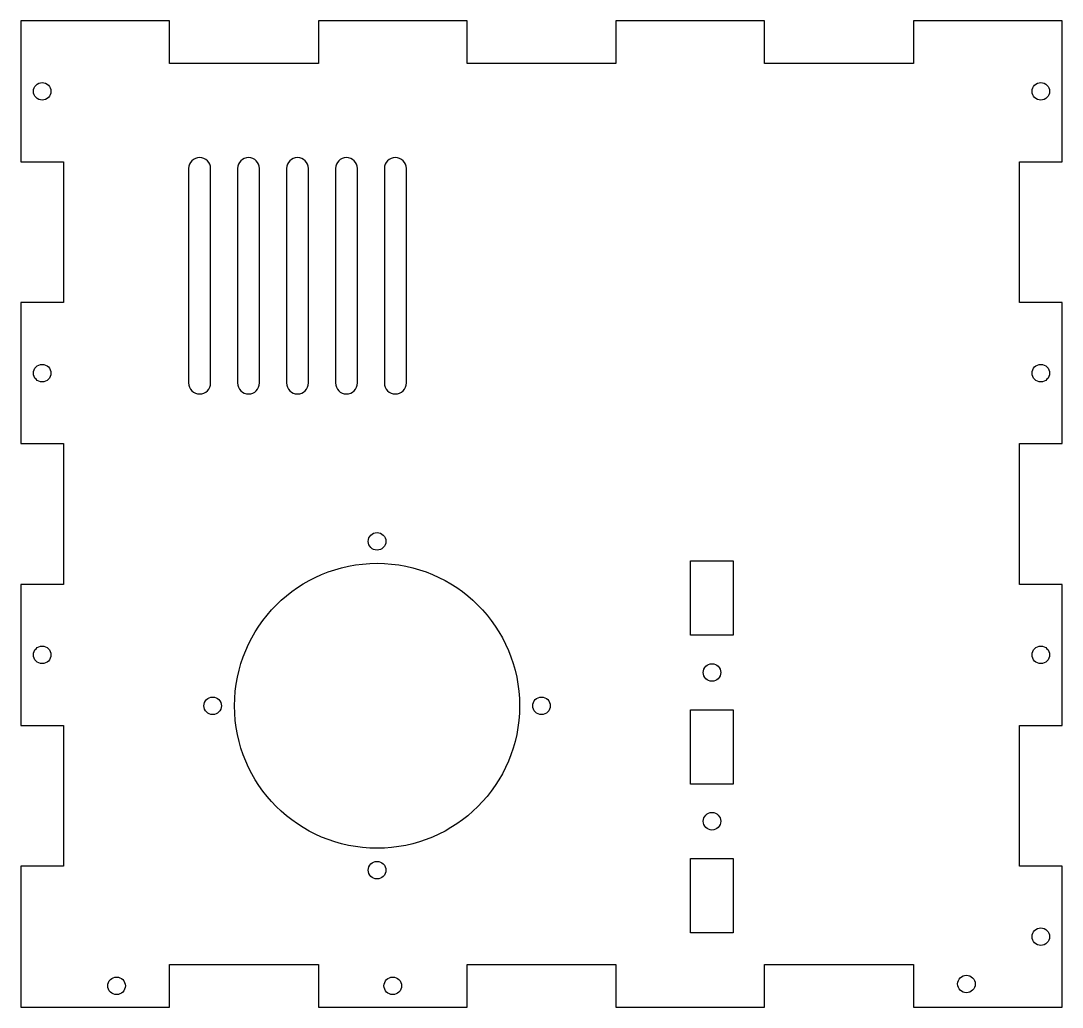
# Model space of a CAD drawing. Header units: millimetres. Extents: x -95 to 95, y -90 to 90.
import ezdxf

# ---------------------------------------------------------------- set-up
doc = ezdxf.new("R2010")
doc.units = ezdxf.units.MM
doc.layers.get('0').update_dxf_attribs({"linetype": 'CONTINUOUS'})

msp = doc.modelspace()

# ---------------------------------------------------------------- linework, layer by layer
for points in [[(40.71, -90), (40.71, -82.2), (67.86, -82.2), (67.86, -90), (95, -90), (95, -64.29), (87.2, -64.29), (87.2, -38.57), (95, -38.57), (95, -12.86), (87.2, -12.86), (87.2, 12.86), (95, 12.86), (95, 38.57), (87.2, 38.57), (87.2, 64.29), (95, 64.29), (95, 90), (67.86, 90), (67.86, 82.2), (40.71, 82.2), (40.71, 90), (13.57, 90), (13.57, 82.2), (-13.57, 82.2), (-13.57, 90), (-40.71, 90), (-40.71, 82.2), (-67.86, 82.2), (-67.86, 90), (-95, 90), (-95, 64.29), (-87.2, 64.29), (-87.2, 38.57), (-95, 38.57), (-95, 12.86), (-87.2, 12.86), (-87.2, -12.86), (-95, -12.86), (-95, -38.57), (-87.2, -38.57), (-87.2, -64.29), (-95, -64.29), (-95, -90), (-67.86, -90), (-67.86, -82.2), (-40.71, -82.2), (-40.71, -90), (-13.57, -90), (-13.57, -82.2), (13.57, -82.2), (13.57, -90)], [(35, -22.14), (27.2, -22.14), (27.2, -8.57), (35, -8.57)], [(35, -49.29), (27.2, -49.29), (27.2, -35.71), (35, -35.71)], [(35, -76.43), (27.2, -76.43), (27.2, -62.86), (35, -62.86)]]:
    msp.add_lwpolyline(points, close=True)
for points in [[(-64.38, 63.05), (-64.38, 23.91, 1), (-60.38, 23.91), (-60.38, 63.05, 1)], [(-55.45, 63.05), (-55.45, 23.91, 1), (-51.45, 23.91), (-51.45, 63.05, 1)], [(-46.52, 63.05), (-46.52, 23.91, 1), (-42.52, 23.91), (-42.52, 63.05, 1)], [(-37.59, 63.05), (-37.59, 23.91, 1), (-33.59, 23.91), (-33.59, 63.05, 1)], [(-28.66, 63.05), (-28.66, 23.91, 1), (-24.66, 23.91), (-24.66, 63.05, 1)]]:
    msp.add_lwpolyline(points, format="xyb", close=True)
for centre, radius in [((-91.1, 77.14), 1.6), ((91.1, 77.14), 1.6), ((-91.1, 25.71), 1.6), ((91.1, 25.71), 1.6), ((-30, -5), 1.6), ((-30, -35), 26), ((-91.1, -25.71), 1.6), ((91.1, -25.71), 1.6), ((31.1, -28.93), 1.6), ((-60, -35), 1.6), ((0, -35), 1.6), ((31.1, -56.07), 1.6), ((-30, -65), 1.6), ((91.1, -77.14), 1.6), ((-77.53, -86.1), 1.6), ((-27.14, -86.1), 1.6), ((77.53, -85.76), 1.6)]:
    msp.add_circle(centre, radius)

doc.saveas('drawing.dxf')
